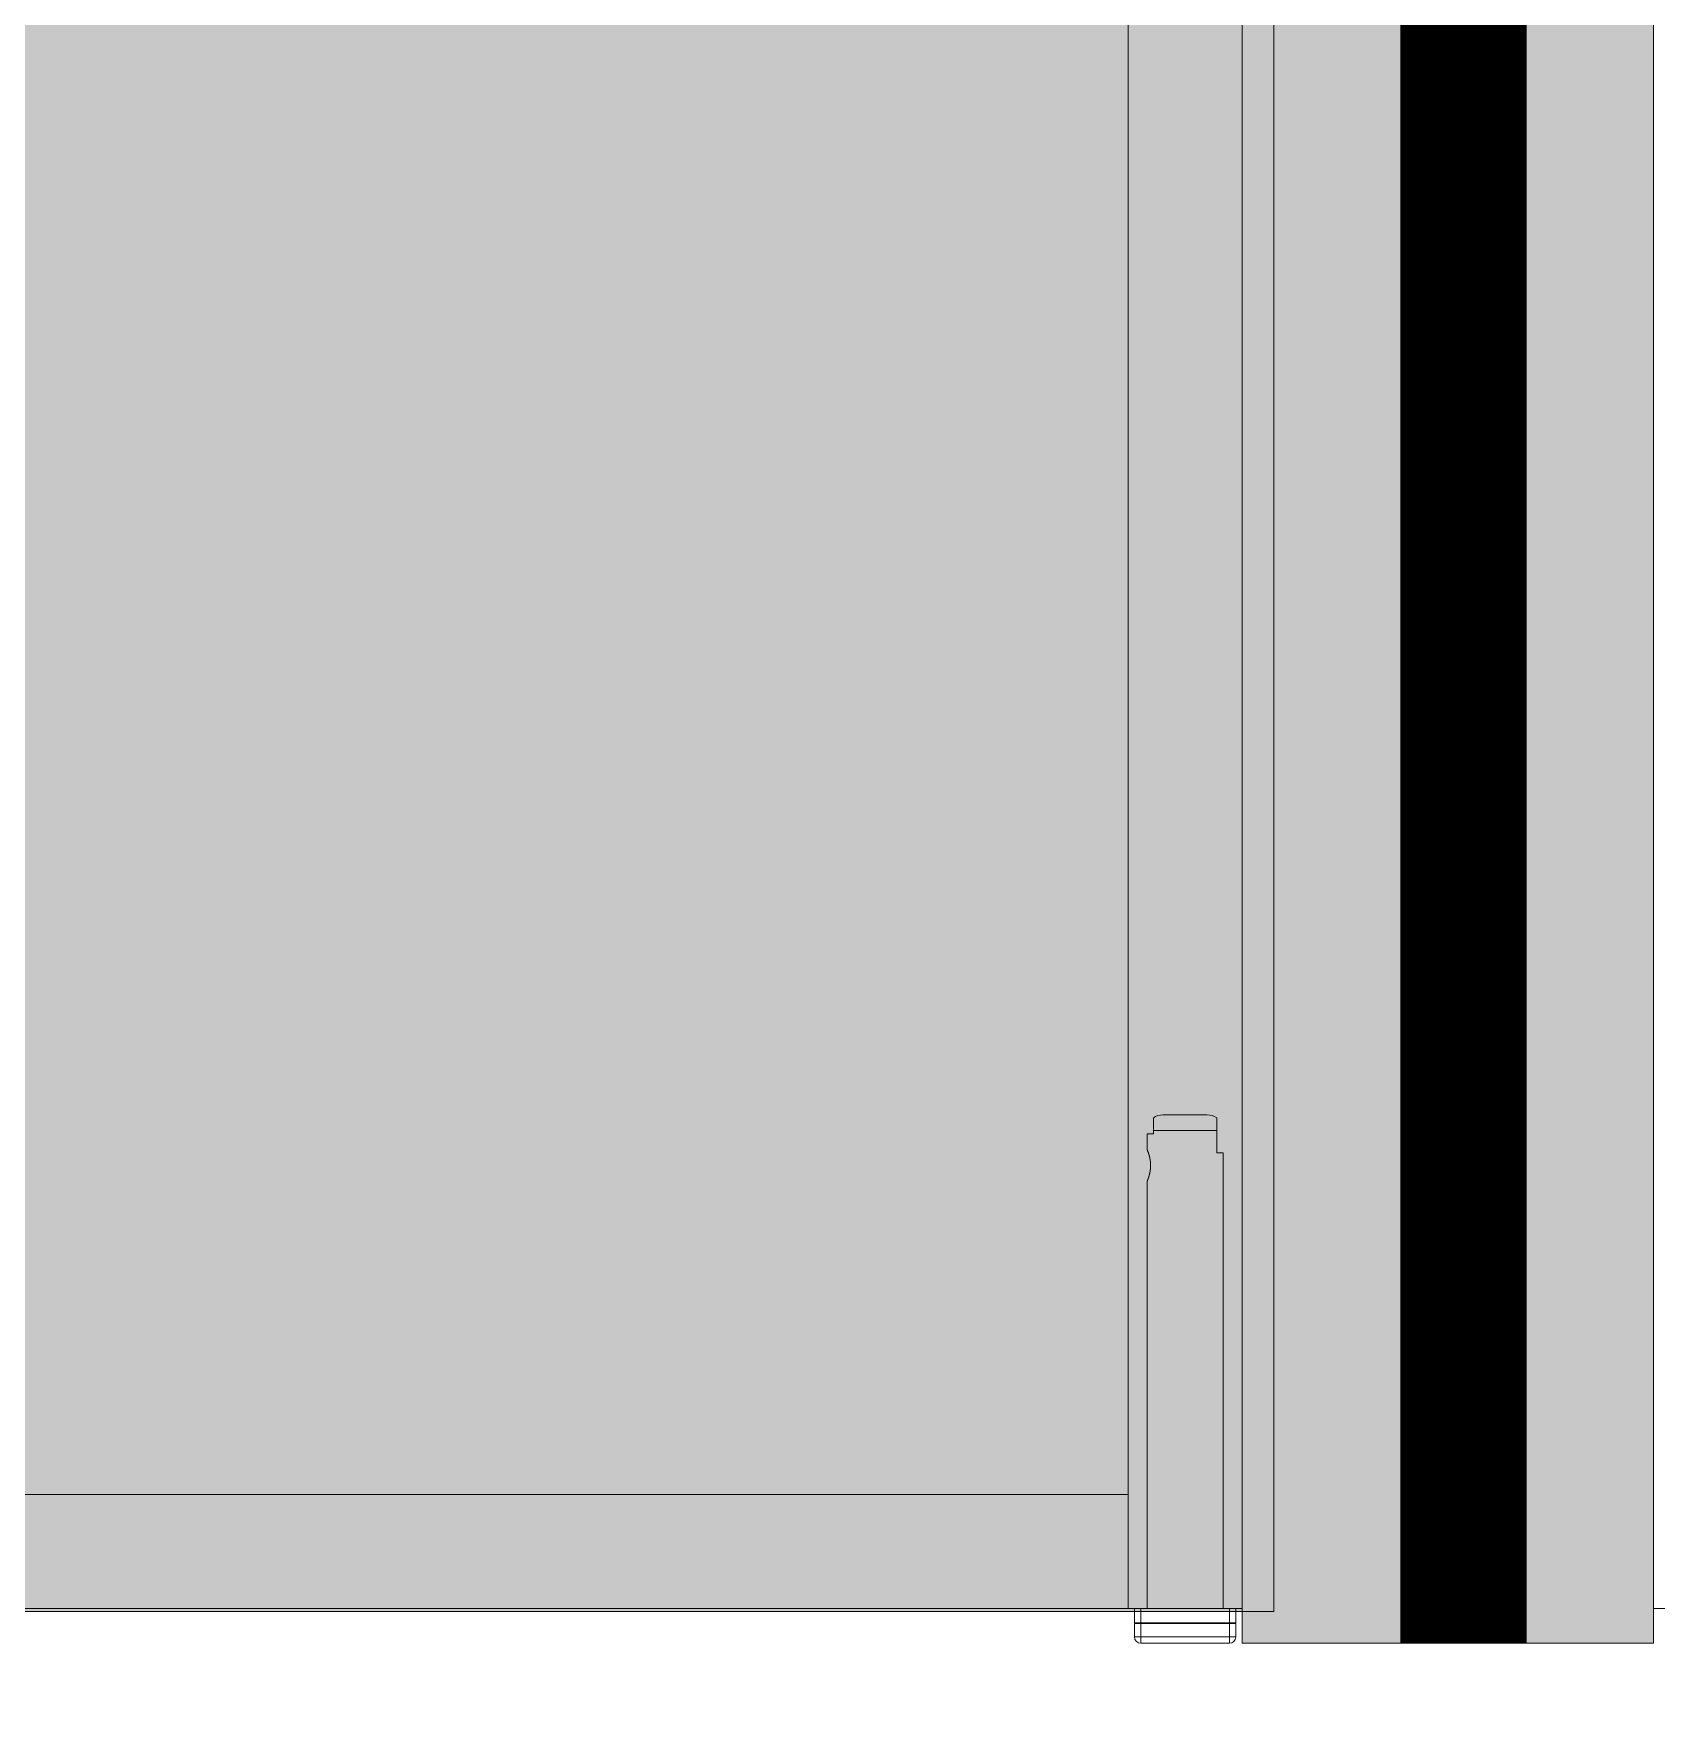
# Model space of a CAD drawing. Header units: millimetres. Extents: x 126 to 12547, y 1644 to 26714.
# Drawn here: x 10401.9 to 10658.4, y 3249.5 to 3513.9 of the extents above; entities that cross this region are included whole.
import ezdxf

# ---------------------------------------------------------------- set-up
doc = ezdxf.new("R2010")
doc.units = ezdxf.units.MM
doc.linetypes.add('NASCOSTA', pattern=[9.525, 6.35, -3.175])
for name, color, linetype, lineweight in [('F_FERRAMENTA', 253, 'Continuous', 5), ('F_MULTI laminato OPACO', 1, 'Continuous', 5), ('F_MULTI laminato OPACO_retino', 1, 'Continuous', 5), ('F_MULTI tessuto', 151, 'Continuous', 5), ('F_Retini', 252, 'Continuous', 5)]:
    doc.layers.add(name, color=color, linetype=linetype, lineweight=lineweight)
doc.layers.add('L+A_illuminazione', color=10, linetype='Continuous')

# ---------------------------------------------------------------- blocks, each defined once
blk = doc.blocks.new('ARMADIO_camera master_prospetto_fronte_aperto')
at = {"layer": 'F_MULTI laminato OPACO_retino', "transparency": 33554687}
h = blk.add_hatch(color=9, dxfattribs=at)
h.dxf.hatch_style = 1
h.paths.add_polyline_path([(61431.93, 11065.63), (61496.93, 11065.63), (61496.93, 13145.63), (61431.93, 13145.63)])
at = {"layer": 'F_MULTI laminato OPACO_retino', "true_color": 0x636466, "transparency": 33554687}
h = blk.add_hatch(color=251, dxfattribs=at)
h.dxf.hatch_style = 1
h.paths.add_polyline_path([(61466.93, 11065.63), (61496.93, 11065.63), (61496.93, 13145.63), (61466.93, 13145.63)])
at = {"layer": 'F_FERRAMENTA'}
for p, q in [((61426.43, 11149.13), (61419.43, 11149.13)), ((61417.93, 11146.13), (61416.93, 11146.13)), ((61416.93, 11143.63), (61416.93, 11146.13)), ((61417.93, 11146.13), (61417.93, 11148.63)), ((61427.93, 11146.63), (61417.93, 11146.63)), ((61427.93, 11143.13), (61427.93, 11148.63)), ((61416.93, 11143.63), (61416.93, 11143.63)), ((61416.93, 11143.63), (61416.93, 11143.63)), ((61416.93, 11143.63), (61416.93, 11143.63)), ((61416.93, 11143.63), (61416.93, 11143.63)), ((61416.93, 11143.62), (61416.93, 11143.63)), ((61416.93, 11143.63), (61416.93, 11143.63)), ((61416.93, 11143.62), (61416.93, 11143.62)), ((61416.93, 11143.62), (61416.93, 11143.62)), ((61416.93, 11143.62), (61416.93, 11143.62)), ((61416.93, 11143.62), (61416.93, 11143.62)), ((61416.93, 11143.62), (61416.93, 11143.62)), ((61416.93, 11143.62), (61416.93, 11143.62)), ((61416.93, 11143.62), (61416.93, 11143.62)), ((61416.93, 11143.62), (61416.93, 11143.62)), ((61416.93, 11143.62), (61416.93, 11143.62)), ((61416.93, 11143.61), (61416.93, 11143.62)), ((61416.94, 11143.61), (61416.93, 11143.61)), ((61416.94, 11143.61), (61416.94, 11143.61)), ((61416.94, 11143.61), (61416.94, 11143.61)), ((61416.94, 11143.61), (61416.94, 11143.61)), ((61416.94, 11143.61), (61416.94, 11143.61)), ((61416.94, 11143.6), (61416.94, 11143.61)), ((61416.94, 11143.6), (61416.94, 11143.6)), ((61416.94, 11143.6), (61416.94, 11143.6)), ((61416.94, 11143.6), (61416.94, 11143.6)), ((61416.94, 11143.6), (61416.94, 11143.6)), ((61416.94, 11143.59), (61416.94, 11143.6)), ((61416.95, 11143.59), (61416.94, 11143.59)), ((61416.94, 11143.59), (61416.94, 11143.59)), ((61416.95, 11143.58), (61416.95, 11143.59)), ((61416.95, 11143.58), (61416.95, 11143.58)), ((61416.95, 11143.58), (61416.95, 11143.58)), ((61416.95, 11143.57), (61416.95, 11143.58)), ((61416.95, 11143.58), (61416.95, 11143.58)), ((61416.95, 11143.57), (61416.95, 11143.57)), ((61416.96, 11143.56), (61416.95, 11143.57)), ((61416.95, 11143.57), (61416.95, 11143.57)), ((61416.96, 11143.56), (61416.96, 11143.56)), ((61416.96, 11143.56), (61416.96, 11143.56)), ((61416.96, 11143.55), (61416.96, 11143.56)), ((61416.96, 11143.55), (61416.96, 11143.55)), ((61416.96, 11143.54), (61416.96, 11143.55)), ((61416.97, 11143.54), (61416.96, 11143.54)), ((61416.97, 11143.54), (61416.97, 11143.54)), ((61416.97, 11143.53), (61416.97, 11143.54)), ((61416.97, 11143.53), (61416.97, 11143.53)), ((61416.97, 11143.52), (61416.97, 11143.53)), ((61416.97, 11143.52), (61416.97, 11143.52)), ((61416.98, 11143.51), (61416.97, 11143.52)), ((61416.98, 11143.51), (61416.98, 11143.51)), ((61416.98, 11143.5), (61416.98, 11143.51)), ((61416.98, 11143.5), (61416.98, 11143.5)), ((61416.98, 11143.5), (61416.98, 11143.5)), ((61416.99, 11143.49), (61416.98, 11143.5)), ((61416.99, 11143.49), (61416.99, 11143.49)), ((61416.99, 11143.48), (61416.99, 11143.49)), ((61416.99, 11143.47), (61416.99, 11143.48)), ((61416.99, 11143.47), (61416.99, 11143.47)), ((61417, 11143.46), (61416.99, 11143.47)), ((61417, 11143.46), (61417, 11143.46)), ((61417, 11143.45), (61417, 11143.46)), ((61417, 11143.45), (61417, 11143.45)), ((61417, 11143.44), (61417, 11143.45)), ((61417.01, 11143.43), (61417, 11143.44)), ((61417.01, 11143.43), (61417.01, 11143.43)), ((61417.01, 11143.42), (61417.01, 11143.43)), ((61417.01, 11143.42), (61417.01, 11143.42)), ((61417.02, 11143.41), (61417.01, 11143.42)), ((61417.02, 11143.4), (61417.02, 11143.41)), ((61417.02, 11143.4), (61417.02, 11143.4)), ((61417.02, 11143.39), (61417.02, 11143.4)), ((61417.03, 11143.38), (61417.02, 11143.39)), ((61417.03, 11143.38), (61417.03, 11143.38)), ((61417.03, 11143.37), (61417.03, 11143.38)), ((61417.03, 11143.36), (61417.03, 11143.37)), ((61417.04, 11143.36), (61417.03, 11143.36)), ((61417.04, 11143.35), (61417.04, 11143.36)), ((61417.04, 11143.34), (61417.04, 11143.35)), ((61417.04, 11143.34), (61417.04, 11143.34)), ((61417.05, 11143.33), (61417.04, 11143.34)), ((61417.05, 11143.32), (61417.05, 11143.33)), ((61417.05, 11143.31), (61417.05, 11143.32)), ((61417.06, 11143.31), (61417.05, 11143.31)), ((61417.06, 11143.3), (61417.06, 11143.31)), ((61417.06, 11143.29), (61417.06, 11143.3)), ((61417.06, 11143.28), (61417.06, 11143.29)), ((61417.07, 11143.28), (61417.06, 11143.28)), ((61417.07, 11143.27), (61417.07, 11143.28)), ((61417.07, 11143.26), (61417.07, 11143.27)), ((61417.08, 11143.25), (61417.07, 11143.26)), ((61417.08, 11143.24), (61417.08, 11143.25)), ((61417.08, 11143.23), (61417.08, 11143.24)), ((61417.08, 11143.23), (61417.08, 11143.23)), ((61417.09, 11143.22), (61417.08, 11143.23)), ((61417.09, 11143.21), (61417.09, 11143.22)), ((61417.09, 11143.2), (61417.09, 11143.21)), ((61417.1, 11143.19), (61417.09, 11143.2)), ((61417.1, 11143.18), (61417.1, 11143.19)), ((61417.1, 11143.18), (61417.1, 11143.18)), ((61417.11, 11143.17), (61417.1, 11143.18)), ((61417.11, 11143.16), (61417.11, 11143.17)), ((61417.11, 11143.15), (61417.11, 11143.16)), ((61417.12, 11143.14), (61417.11, 11143.15)), ((61417.12, 11143.13), (61417.12, 11143.14)), ((61417.12, 11143.12), (61417.12, 11143.13)), ((61417.12, 11143.11), (61417.12, 11143.12)), ((61417.13, 11143.1), (61417.12, 11143.11)), ((61417.13, 11143.09), (61417.13, 11143.1)), ((61417.13, 11143.09), (61417.13, 11143.09)), ((61417.14, 11143.08), (61417.13, 11143.09)), ((61417.14, 11143.07), (61417.14, 11143.08)), ((61417.14, 11143.06), (61417.14, 11143.07)), ((61417.15, 11143.05), (61417.14, 11143.06)), ((61417.15, 11143.04), (61417.15, 11143.05)), ((61417.15, 11143.03), (61417.15, 11143.04)), ((61417.16, 11143.02), (61417.15, 11143.03)), ((61417.16, 11143.01), (61417.16, 11143.02)), ((61417.16, 11143), (61417.16, 11143.01)), ((61417.17, 11142.99), (61417.16, 11143)), ((61417.17, 11142.98), (61417.17, 11142.99)), ((61417.17, 11142.97), (61417.17, 11142.98)), ((61417.18, 11142.96), (61417.17, 11142.97)), ((61417.18, 11142.95), (61417.18, 11142.96)), ((61417.18, 11142.94), (61417.18, 11142.95)), ((61417.19, 11142.93), (61417.18, 11142.94)), ((61417.19, 11142.92), (61417.19, 11142.93)), ((61417.19, 11142.91), (61417.19, 11142.92)), ((61417.19, 11142.9), (61417.19, 11142.91)), ((61417.2, 11142.89), (61417.19, 11142.9)), ((61417.2, 11142.88), (61417.2, 11142.89)), ((61417.2, 11142.87), (61417.2, 11142.88)), ((61417.21, 11142.86), (61417.2, 11142.87)), ((61417.21, 11142.85), (61417.21, 11142.86)), ((61417.21, 11142.84), (61417.21, 11142.85)), ((61417.22, 11142.82), (61417.21, 11142.84)), ((61417.22, 11142.81), (61417.22, 11142.82)), ((61417.22, 11142.8), (61417.22, 11142.81)), ((61417.23, 11142.79), (61417.22, 11142.8)), ((61417.23, 11142.78), (61417.23, 11142.79)), ((61417.23, 11142.77), (61417.23, 11142.78)), ((61417.24, 11142.76), (61417.23, 11142.77)), ((61417.24, 11142.75), (61417.24, 11142.76)), ((61417.24, 11142.74), (61417.24, 11142.75)), ((61417.25, 11142.72), (61417.24, 11142.74)), ((61417.25, 11142.71), (61417.25, 11142.72)), ((61417.25, 11142.7), (61417.25, 11142.71)), ((61417.26, 11142.69), (61417.25, 11142.7)), ((61417.26, 11142.68), (61417.26, 11142.69)), ((61417.26, 11142.67), (61417.26, 11142.68)), ((61417.27, 11142.65), (61417.26, 11142.67)), ((61417.27, 11142.64), (61417.27, 11142.65)), ((61417.27, 11142.63), (61417.27, 11142.64)), ((61417.28, 11142.62), (61417.27, 11142.63)), ((61417.28, 11142.61), (61417.28, 11142.62)), ((61417.28, 11142.59), (61417.28, 11142.61)), ((61417.28, 11142.58), (61417.28, 11142.59)), ((61417.29, 11142.57), (61417.28, 11142.58)), ((61417.29, 11142.56), (61417.29, 11142.57)), ((61417.29, 11142.54), (61417.29, 11142.56)), ((61417.3, 11142.53), (61417.29, 11142.54)), ((61417.3, 11142.52), (61417.3, 11142.53)), ((61417.3, 11142.51), (61417.3, 11142.52)), ((61417.31, 11142.49), (61417.3, 11142.51)), ((61417.31, 11142.48), (61417.31, 11142.49)), ((61417.31, 11142.47), (61417.31, 11142.48)), ((61417.32, 11142.45), (61417.31, 11142.47)), ((61417.32, 11142.44), (61417.32, 11142.45)), ((61417.32, 11142.43), (61417.32, 11142.44)), ((61417.33, 11142.42), (61417.32, 11142.43)), ((61417.33, 11142.4), (61417.33, 11142.42)), ((61417.33, 11142.39), (61417.33, 11142.4)), ((61417.33, 11142.38), (61417.33, 11142.39)), ((61417.34, 11142.36), (61417.33, 11142.38)), ((61417.34, 11142.35), (61417.34, 11142.36)), ((61417.34, 11142.34), (61417.34, 11142.35)), ((61417.35, 11142.32), (61417.34, 11142.34)), ((61417.35, 11142.31), (61417.35, 11142.32)), ((61417.35, 11142.29), (61417.35, 11142.31)), ((61417.35, 11142.28), (61417.35, 11142.29)), ((61417.36, 11142.27), (61417.35, 11142.28)), ((61417.36, 11142.25), (61417.36, 11142.27)), ((61417.36, 11142.24), (61417.36, 11142.25)), ((61417.37, 11142.23), (61417.36, 11142.24)), ((61417.37, 11142.21), (61417.37, 11142.23)), ((61417.37, 11142.2), (61417.37, 11142.21)), ((61417.37, 11142.18), (61417.37, 11142.2)), ((61417.38, 11142.17), (61417.37, 11142.18)), ((61417.38, 11142.16), (61417.38, 11142.17)), ((61417.38, 11142.14), (61417.38, 11142.16)), ((61417.38, 11142.13), (61417.38, 11142.14)), ((61417.39, 11142.11), (61417.38, 11142.13)), ((61417.39, 11142.1), (61417.39, 11142.11)), ((61417.39, 11142.08), (61417.39, 11142.1)), ((61417.39, 11142.07), (61417.39, 11142.08)), ((61417.4, 11142.06), (61417.39, 11142.07)), ((61417.4, 11142.04), (61417.4, 11142.06)), ((61417.4, 11142.03), (61417.4, 11142.04)), ((61417.4, 11142.01), (61417.4, 11142.03)), ((61417.41, 11142), (61417.4, 11142.01)), ((61417.41, 11141.98), (61417.41, 11142)), ((61417.41, 11141.97), (61417.41, 11141.98)), ((61417.41, 11141.95), (61417.41, 11141.97)), ((61417.42, 11141.94), (61417.41, 11141.95)), ((61417.42, 11141.92), (61417.42, 11141.94)), ((61417.42, 11141.91), (61417.42, 11141.92)), ((61417.42, 11141.89), (61417.42, 11141.91)), ((61417.42, 11141.88), (61417.42, 11141.89)), ((61417.43, 11141.86), (61417.42, 11141.88)), ((61417.43, 11141.85), (61417.43, 11141.86)), ((61417.43, 11141.84), (61417.43, 11141.85)), ((61417.43, 11141.82), (61417.43, 11141.84)), ((61417.43, 11141.81), (61417.43, 11141.82)), ((61417.44, 11141.79), (61417.43, 11141.81)), ((61417.44, 11141.78), (61417.44, 11141.79)), ((61417.44, 11141.76), (61417.44, 11141.78)), ((61417.44, 11141.75), (61417.44, 11141.76)), ((61417.44, 11141.73), (61417.44, 11141.75)), ((61417.44, 11141.72), (61417.44, 11141.73)), ((61417.45, 11141.7), (61417.44, 11141.72)), ((61417.45, 11141.69), (61417.45, 11141.7)), ((61417.45, 11141.67), (61417.45, 11141.69)), ((61417.45, 11141.65), (61417.45, 11141.67)), ((61417.45, 11141.64), (61417.45, 11141.65)), ((61417.45, 11141.62), (61417.45, 11141.64)), ((61417.45, 11141.61), (61417.45, 11141.62)), ((61417.46, 11141.59), (61417.45, 11141.61)), ((61417.46, 11141.58), (61417.46, 11141.59)), ((61417.46, 11141.56), (61417.46, 11141.58)), ((61417.46, 11141.55), (61417.46, 11141.56)), ((61417.46, 11141.53), (61417.46, 11141.55)), ((61417.46, 11141.52), (61417.46, 11141.53)), ((61417.46, 11141.5), (61417.46, 11141.52)), ((61417.46, 11141.49), (61417.46, 11141.5)), ((61417.46, 11141.47), (61417.46, 11141.49)), ((61417.47, 11141.46), (61417.46, 11141.47)), ((61417.46, 11140.78), (61417.47, 11140.79)), ((61417.46, 11140.76), (61417.46, 11140.78)), ((61417.46, 11140.75), (61417.46, 11140.76)), ((61417.46, 11140.73), (61417.46, 11140.75)), ((61417.46, 11140.72), (61417.46, 11140.73)), ((61417.47, 11141.44), (61417.47, 11141.46)), ((61417.47, 11141.43), (61417.47, 11141.44)), ((61417.47, 11141.41), (61417.47, 11141.43)), ((61417.47, 11141.4), (61417.47, 11141.41)), ((61417.47, 11141.38), (61417.47, 11141.4)), ((61417.47, 11141.37), (61417.47, 11141.38)), ((61417.47, 11141.35), (61417.47, 11141.37)), ((61417.47, 11141.34), (61417.47, 11141.35)), ((61417.47, 11141.32), (61417.47, 11141.34)), ((61417.47, 11141.31), (61417.47, 11141.32)), ((61417.47, 11141.29), (61417.47, 11141.31)), ((61417.47, 11141.28), (61417.47, 11141.29)), ((61417.47, 11141.26), (61417.47, 11141.28)), ((61417.47, 11141.25), (61417.47, 11141.26)), ((61417.47, 11141.23), (61417.47, 11141.25)), ((61417.47, 11141.22), (61417.47, 11141.23)), ((61417.47, 11141.2), (61417.47, 11141.22)), ((61417.48, 11141.19), (61417.47, 11141.2)), ((61417.47, 11141.05), (61417.48, 11141.07)), ((61417.47, 11141.04), (61417.47, 11141.05)), ((61417.47, 11141.02), (61417.47, 11141.04)), ((61417.47, 11141.01), (61417.47, 11141.02)), ((61417.47, 11140.99), (61417.47, 11141.01)), ((61417.47, 11140.98), (61417.47, 11140.99)), ((61417.47, 11140.96), (61417.47, 11140.98)), ((61417.47, 11140.95), (61417.47, 11140.96)), ((61417.47, 11140.93), (61417.47, 11140.95)), ((61417.47, 11140.92), (61417.47, 11140.93)), ((61417.47, 11140.9), (61417.47, 11140.92)), ((61417.47, 11140.89), (61417.47, 11140.9)), ((61417.47, 11140.87), (61417.47, 11140.89)), ((61417.47, 11140.86), (61417.47, 11140.87)), ((61417.47, 11140.84), (61417.47, 11140.86)), ((61417.47, 11140.83), (61417.47, 11140.84)), ((61417.47, 11140.81), (61417.47, 11140.83)), ((61417.47, 11140.79), (61417.47, 11140.81)), ((61417.48, 11141.17), (61417.48, 11141.19)), ((61417.48, 11141.16), (61417.48, 11141.17)), ((61417.48, 11141.14), (61417.48, 11141.16)), ((61417.48, 11141.13), (61417.48, 11141.14)), ((61417.48, 11141.11), (61417.48, 11141.13)), ((61417.48, 11141.1), (61417.48, 11141.11)), ((61417.48, 11141.08), (61417.48, 11141.1)), ((61417.48, 11141.07), (61417.48, 11141.08)), ((61428.93, 11143.13), (61427.93, 11143.13)), ((61428.93, 11071.13), (61428.93, 11143.13)), ((61416.93, 11138.64), (61416.94, 11138.64)), ((61416.93, 11138.64), (61416.93, 11138.64)), ((61416.93, 11138.64), (61416.93, 11138.64)), ((61416.93, 11138.63), (61416.93, 11138.64)), ((61416.93, 11138.63), (61416.93, 11138.63)), ((61416.93, 11138.63), (61416.93, 11138.63)), ((61416.93, 11138.63), (61416.93, 11138.63)), ((61416.93, 11138.63), (61416.93, 11138.63)), ((61416.93, 11138.63), (61416.93, 11138.63)), ((61416.93, 11138.63), (61416.93, 11138.63)), ((61416.93, 11138.63), (61416.93, 11138.63)), ((61416.93, 11138.63), (61416.93, 11138.63)), ((61416.93, 11138.63), (61416.93, 11138.63)), ((61416.93, 11138.63), (61416.93, 11138.63)), ((61416.93, 11138.63), (61416.93, 11138.63)), ((61416.93, 11138.63), (61416.93, 11138.63)), ((61416.93, 11138.63), (61416.93, 11138.63)), ((61416.93, 11071.13), (61416.93, 11138.63)), ((61416.94, 11138.66), (61416.94, 11138.66)), ((61416.94, 11138.66), (61416.95, 11138.66)), ((61416.94, 11138.66), (61416.94, 11138.66)), ((61416.94, 11138.65), (61416.94, 11138.66)), ((61416.94, 11138.65), (61416.94, 11138.65)), ((61416.94, 11138.65), (61416.94, 11138.65)), ((61416.94, 11138.65), (61416.94, 11138.65)), ((61416.94, 11138.65), (61416.94, 11138.65)), ((61416.94, 11138.64), (61416.94, 11138.65)), ((61416.94, 11138.64), (61416.94, 11138.64)), ((61416.94, 11138.64), (61416.94, 11138.64)), ((61416.94, 11138.64), (61416.94, 11138.64)), ((61416.95, 11138.69), (61416.96, 11138.69)), ((61416.95, 11138.68), (61416.95, 11138.69)), ((61416.95, 11138.68), (61416.95, 11138.68)), ((61416.95, 11138.68), (61416.95, 11138.68)), ((61416.95, 11138.67), (61416.95, 11138.68)), ((61416.95, 11138.67), (61416.95, 11138.67)), ((61416.95, 11138.67), (61416.95, 11138.67)), ((61416.95, 11138.66), (61416.95, 11138.67)), ((61416.96, 11138.71), (61416.97, 11138.71)), ((61416.96, 11138.7), (61416.96, 11138.71)), ((61416.96, 11138.7), (61416.96, 11138.7)), ((61416.96, 11138.7), (61416.96, 11138.7)), ((61416.96, 11138.69), (61416.96, 11138.7)), ((61416.96, 11138.69), (61416.96, 11138.69)), ((61416.97, 11138.73), (61416.98, 11138.74)), ((61416.97, 11138.73), (61416.97, 11138.73)), ((61416.97, 11138.72), (61416.97, 11138.73)), ((61416.97, 11138.72), (61416.97, 11138.72)), ((61416.97, 11138.72), (61416.97, 11138.72)), ((61416.97, 11138.71), (61416.97, 11138.72)), ((61416.98, 11138.76), (61416.99, 11138.76)), ((61416.98, 11138.75), (61416.98, 11138.76)), ((61416.98, 11138.75), (61416.98, 11138.75)), ((61416.98, 11138.74), (61416.98, 11138.75)), ((61416.98, 11138.74), (61416.98, 11138.74)), ((61416.99, 11138.78), (61417, 11138.79)), ((61416.99, 11138.78), (61416.99, 11138.78)), ((61416.99, 11138.77), (61416.99, 11138.78)), ((61416.99, 11138.77), (61416.99, 11138.77)), ((61416.99, 11138.76), (61416.99, 11138.77)), ((61417, 11138.81), (61417.01, 11138.82)), ((61417, 11138.81), (61417, 11138.81)), ((61417, 11138.8), (61417, 11138.81)), ((61417, 11138.79), (61417, 11138.8)), ((61417, 11138.79), (61417, 11138.79)), ((61417.01, 11138.84), (61417.02, 11138.84)), ((61417.01, 11138.83), (61417.01, 11138.84)), ((61417.01, 11138.82), (61417.01, 11138.83)), ((61417.01, 11138.82), (61417.01, 11138.82)), ((61417.02, 11138.86), (61417.03, 11138.87)), ((61417.02, 11138.85), (61417.02, 11138.86)), ((61417.02, 11138.85), (61417.02, 11138.85)), ((61417.02, 11138.84), (61417.02, 11138.85)), ((61417.03, 11138.89), (61417.04, 11138.9)), ((61417.03, 11138.88), (61417.03, 11138.89)), ((61417.03, 11138.87), (61417.03, 11138.88)), ((61417.03, 11138.87), (61417.03, 11138.87)), ((61417.04, 11138.92), (61417.05, 11138.92)), ((61417.04, 11138.91), (61417.04, 11138.92)), ((61417.04, 11138.9), (61417.04, 11138.91)), ((61417.04, 11138.9), (61417.04, 11138.9)), ((61417.05, 11138.94), (61417.06, 11138.95)), ((61417.05, 11138.93), (61417.05, 11138.94)), ((61417.05, 11138.92), (61417.05, 11138.93)), ((61417.06, 11138.97), (61417.07, 11138.98)), ((61417.06, 11138.96), (61417.06, 11138.97)), ((61417.06, 11138.95), (61417.06, 11138.96)), ((61417.06, 11138.95), (61417.06, 11138.95)), ((61417.07, 11138.99), (61417.08, 11139)), ((61417.07, 11138.99), (61417.07, 11138.99)), ((61417.07, 11138.98), (61417.07, 11138.99)), ((61417.08, 11139.03), (61417.09, 11139.03)), ((61417.08, 11139.02), (61417.08, 11139.03)), ((61417.08, 11139.01), (61417.08, 11139.02)), ((61417.08, 11139), (61417.08, 11139.01)), ((61417.09, 11139.05), (61417.1, 11139.06)), ((61417.09, 11139.04), (61417.09, 11139.05)), ((61417.09, 11139.03), (61417.09, 11139.04)), ((61417.1, 11139.08), (61417.11, 11139.09)), ((61417.1, 11139.07), (61417.1, 11139.08)), ((61417.1, 11139.06), (61417.1, 11139.07)), ((61417.11, 11139.1), (61417.12, 11139.11)), ((61417.11, 11139.09), (61417.11, 11139.1)), ((61417.11, 11139.09), (61417.11, 11139.09)), ((61417.12, 11139.14), (61417.13, 11139.15)), ((61417.12, 11139.13), (61417.12, 11139.14)), ((61417.12, 11139.12), (61417.12, 11139.13)), ((61417.12, 11139.11), (61417.12, 11139.12)), ((61417.13, 11139.17), (61417.14, 11139.18)), ((61417.13, 11139.16), (61417.13, 11139.17)), ((61417.13, 11139.15), (61417.13, 11139.16)), ((61417.14, 11139.2), (61417.15, 11139.21)), ((61417.14, 11139.19), (61417.14, 11139.2)), ((61417.14, 11139.18), (61417.14, 11139.19)), ((61417.15, 11139.22), (61417.16, 11139.23)), ((61417.15, 11139.21), (61417.15, 11139.22)), ((61417.15, 11139.21), (61417.15, 11139.21)), ((61417.16, 11139.25), (61417.17, 11139.26)), ((61417.16, 11139.24), (61417.16, 11139.25)), ((61417.16, 11139.23), (61417.16, 11139.24)), ((61417.17, 11139.28), (61417.18, 11139.29)), ((61417.17, 11139.27), (61417.17, 11139.28)), ((61417.17, 11139.26), (61417.17, 11139.27)), ((61417.18, 11139.31), (61417.19, 11139.32)), ((61417.18, 11139.3), (61417.18, 11139.31)), ((61417.18, 11139.29), (61417.18, 11139.3)), ((61417.19, 11139.35), (61417.2, 11139.36)), ((61417.19, 11139.34), (61417.19, 11139.35)), ((61417.19, 11139.33), (61417.19, 11139.34)), ((61417.19, 11139.32), (61417.19, 11139.33)), ((61417.2, 11139.39), (61417.21, 11139.4)), ((61417.2, 11139.37), (61417.2, 11139.39)), ((61417.2, 11139.36), (61417.2, 11139.37)), ((61417.21, 11139.42), (61417.22, 11139.43)), ((61417.21, 11139.41), (61417.21, 11139.42)), ((61417.21, 11139.4), (61417.21, 11139.41)), ((61417.22, 11139.45), (61417.23, 11139.46)), ((61417.22, 11139.44), (61417.22, 11139.45)), ((61417.22, 11139.43), (61417.22, 11139.44)), ((61417.23, 11139.48), (61417.24, 11139.49)), ((61417.23, 11139.47), (61417.23, 11139.48)), ((61417.23, 11139.46), (61417.23, 11139.47)), ((61417.24, 11139.52), (61417.25, 11139.53)), ((61417.24, 11139.51), (61417.24, 11139.52)), ((61417.24, 11139.49), (61417.24, 11139.51)), ((61417.25, 11139.55), (61417.26, 11139.56)), ((61417.25, 11139.54), (61417.25, 11139.55)), ((61417.25, 11139.53), (61417.25, 11139.54)), ((61417.26, 11139.59), (61417.27, 11139.6)), ((61417.26, 11139.57), (61417.26, 11139.59)), ((61417.26, 11139.56), (61417.26, 11139.57)), ((61417.27, 11139.62), (61417.28, 11139.63)), ((61417.27, 11139.61), (61417.27, 11139.62)), ((61417.27, 11139.6), (61417.27, 11139.61)), ((61417.28, 11139.67), (61417.29, 11139.68)), ((61417.28, 11139.66), (61417.28, 11139.67)), ((61417.28, 11139.65), (61417.28, 11139.66)), ((61417.28, 11139.63), (61417.28, 11139.65)), ((61417.29, 11139.71), (61417.3, 11139.72)), ((61417.29, 11139.7), (61417.29, 11139.71)), ((61417.29, 11139.68), (61417.29, 11139.7)), ((61417.3, 11139.75), (61417.31, 11139.76)), ((61417.3, 11139.73), (61417.3, 11139.75)), ((61417.3, 11139.72), (61417.3, 11139.73)), ((61417.31, 11139.78), (61417.32, 11139.8)), ((61417.31, 11139.77), (61417.31, 11139.78)), ((61417.31, 11139.76), (61417.31, 11139.77)), ((61417.32, 11139.82), (61417.33, 11139.84)), ((61417.32, 11139.81), (61417.32, 11139.82)), ((61417.32, 11139.8), (61417.32, 11139.81)), ((61417.33, 11139.88), (61417.34, 11139.89)), ((61417.33, 11139.86), (61417.33, 11139.88)), ((61417.33, 11139.85), (61417.33, 11139.86)), ((61417.33, 11139.84), (61417.33, 11139.85)), ((61417.34, 11139.92), (61417.35, 11139.93)), ((61417.34, 11139.9), (61417.34, 11139.92)), ((61417.34, 11139.89), (61417.34, 11139.9)), ((61417.35, 11139.97), (61417.36, 11139.99)), ((61417.35, 11139.96), (61417.35, 11139.97)), ((61417.35, 11139.94), (61417.35, 11139.96)), ((61417.35, 11139.93), (61417.35, 11139.94)), ((61417.36, 11140.01), (61417.37, 11140.03)), ((61417.36, 11140), (61417.36, 11140.01)), ((61417.36, 11139.99), (61417.36, 11140)), ((61417.37, 11140.07), (61417.38, 11140.08)), ((61417.37, 11140.05), (61417.37, 11140.07)), ((61417.37, 11140.04), (61417.37, 11140.05)), ((61417.37, 11140.03), (61417.37, 11140.04)), ((61417.38, 11140.13), (61417.39, 11140.14)), ((61417.38, 11140.11), (61417.38, 11140.13)), ((61417.38, 11140.1), (61417.38, 11140.11)), ((61417.38, 11140.08), (61417.38, 11140.1)), ((61417.39, 11140.18), (61417.4, 11140.2)), ((61417.39, 11140.17), (61417.39, 11140.18)), ((61417.39, 11140.15), (61417.39, 11140.17)), ((61417.39, 11140.14), (61417.39, 11140.15)), ((61417.4, 11140.24), (61417.41, 11140.26)), ((61417.4, 11140.23), (61417.4, 11140.24)), ((61417.4, 11140.21), (61417.4, 11140.23)), ((61417.4, 11140.2), (61417.4, 11140.21)), ((61417.41, 11140.3), (61417.42, 11140.31)), ((61417.41, 11140.28), (61417.41, 11140.3)), ((61417.41, 11140.27), (61417.41, 11140.28)), ((61417.41, 11140.26), (61417.41, 11140.27)), ((61417.42, 11140.37), (61417.43, 11140.39)), ((61417.42, 11140.36), (61417.42, 11140.37)), ((61417.42, 11140.34), (61417.42, 11140.36)), ((61417.42, 11140.33), (61417.42, 11140.34)), ((61417.42, 11140.31), (61417.42, 11140.33)), ((61417.43, 11140.45), (61417.44, 11140.46)), ((61417.43, 11140.43), (61417.43, 11140.45)), ((61417.43, 11140.42), (61417.43, 11140.43)), ((61417.43, 11140.4), (61417.43, 11140.42)), ((61417.43, 11140.39), (61417.43, 11140.4)), ((61417.44, 11140.54), (61417.45, 11140.55)), ((61417.44, 11140.52), (61417.44, 11140.54)), ((61417.44, 11140.51), (61417.44, 11140.52)), ((61417.44, 11140.49), (61417.44, 11140.51)), ((61417.44, 11140.48), (61417.44, 11140.49)), ((61417.44, 11140.46), (61417.44, 11140.48)), ((61417.45, 11140.64), (61417.46, 11140.66)), ((61417.45, 11140.63), (61417.45, 11140.64)), ((61417.45, 11140.61), (61417.45, 11140.63)), ((61417.45, 11140.6), (61417.45, 11140.61)), ((61417.45, 11140.58), (61417.45, 11140.6)), ((61417.45, 11140.57), (61417.45, 11140.58)), ((61417.45, 11140.55), (61417.45, 11140.57)), ((61417.46, 11140.7), (61417.46, 11140.72)), ((61417.46, 11140.69), (61417.46, 11140.7)), ((61417.46, 11140.67), (61417.46, 11140.69)), ((61417.46, 11140.66), (61417.46, 11140.67)), ((61430.93, 11071.13), (61414.93, 11071.13)), ((61414.93, 11068.83), (61414.93, 11071.13)), ((61415.93, 11068.83), (61415.93, 11071.13)), ((61429.93, 11068.83), (61429.93, 11071.13)), ((61430.93, 11068.83), (61430.93, 11071.13)), ((61430.93, 11068.83), (61414.93, 11068.83)), ((61430.93, 11068.73), (61414.93, 11068.73)), ((61414.93, 11066.63), (61414.93, 11068.73)), ((61415.93, 11066.63), (61415.93, 11068.73)), ((61416.18, 11068.73), (61416.18, 11068.83)), ((61417.18, 11068.73), (61417.18, 11068.83)), ((61428.68, 11068.73), (61428.68, 11068.83)), ((61429.68, 11068.73), (61429.68, 11068.83)), ((61429.93, 11066.63), (61429.93, 11068.73)), ((61430.93, 11066.63), (61430.93, 11068.73)), ((61430.93, 11066.63), (61414.93, 11066.63)), ((61415.93, 11065.63), (61415.93, 11066.63)), ((61429.93, 11065.63), (61415.93, 11065.63)), ((61429.93, 11065.63), (61429.93, 11066.63))]:
    blk.add_line(p, q, dxfattribs=at)
for centre, radius, start, end in [((61419.43, 11146.63), 2.5, 90, 126.8699), ((61426.43, 11146.63), 2.5, 53.1301, 90), ((61415.93, 11066.63), 1, 180, 270), ((61429.93, 11066.63), 1, 270, 0)]:
    blk.add_arc(centre, radius, start, end, dxfattribs=at)
at = {"layer": 'F_MULTI laminato OPACO', "color": 1}
blk.add_lwpolyline([(61431.93, 11065.63), (61496.93, 11065.63), (61496.93, 13145.63), (61431.93, 13145.63)], close=True, dxfattribs=at)
at = {"layer": 'F_MULTI laminato OPACO', "color": 5}
blk.add_lwpolyline([(61466.93, 11065.63), (61496.93, 11065.63), (61496.93, 13145.63), (61466.93, 13145.63)], close=True, dxfattribs=at)
at = {"layer": 'F_MULTI tessuto'}
for points in [[(61431.93, 11071.13), (61413.93, 11071.13), (61413.93, 13111.13), (61431.93, 13111.13)], [(61514.93, 11071.13), (61496.93, 11071.13), (61496.93, 13111.13), (61514.93, 13111.13)], [(61001.93, 11089.13), (61413.93, 11089.13), (61413.93, 11071.13), (61001.93, 11071.13)]]:
    blk.add_lwpolyline(points, close=True, dxfattribs=at)
blk = doc.blocks.new('ARMADIO_camera master_prospetto_fronte_chiuso')
at = {"layer": 'F_MULTI laminato OPACO_retino', "true_color": 0x939598, "transparency": 33554636}
h = blk.add_hatch(color=252, dxfattribs=at)
h.dxf.hatch_style = 1
h.paths.add_polyline_path([(60986.93, 13120.63), (61436.93, 13120.63), (61436.93, 11070.63), (60986.93, 11070.63)])
at = {"layer": 'F_MULTI laminato OPACO', "color": 6}
blk.add_lwpolyline([(60986.93, 13120.63), (61436.93, 13120.63), (61436.93, 11070.63), (60986.93, 11070.63)], close=True, dxfattribs=at)
at = {"layer": 'L+A_illuminazione', "color": 41, "linetype": 'NASCOSTA', "true_color": 0xf4ee51, "const_width": 20}
blk.add_lwpolyline([(61466.93, 11065.63), (61466.93, 13145.63)], dxfattribs=at)
at = {"layer": 'F_Retini', "color": 1}
blk.add_blockref('ARMADIO_camera master_prospetto_fronte_aperto', (0, 0), dxfattribs=at)

msp = doc.modelspace()

# ---------------------------------------------------------------- block references
at = {"layer": 'F_Retini', "color": 1}
msp.add_blockref('ARMADIO_camera master_prospetto_fronte_chiuso', (-50839.06, -7806.09), dxfattribs=at)

doc.saveas('drawing.dxf')
